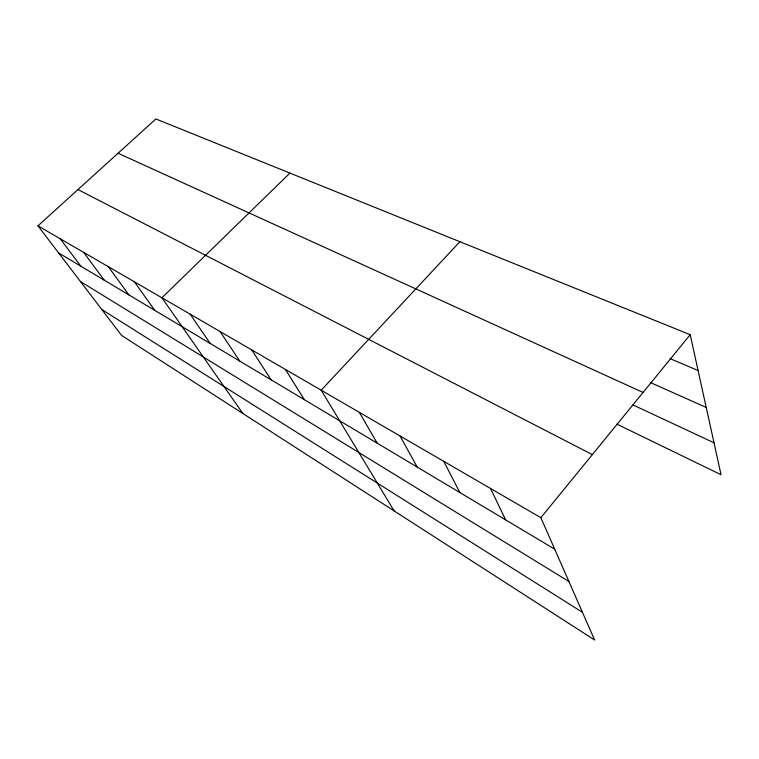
<?xml version="1.0" encoding="UTF-8"?>
<svg xmlns="http://www.w3.org/2000/svg" width="759" height="759" viewBox="0 0 759 759"><rect width="100%" height="100%" fill="white"/><g stroke="black" fill="none" stroke-linecap="round" stroke-linejoin="round"><path stroke-width="1.14" d="M540.873 517.695L690.197 334.7L155.88 118.964L37.95 225.84L121.554 335.393L594.639 640.036L540.873 517.695L37.95 225.84M459.897 241.713L321.19 390.211L394.139 510.921M289.938 173.09L161.923 297.784L242.889 413.522M669.922 358.552L698.09 370.525M650.387 382.517L706.231 407.46M118.062 153.242L643.072 392.45M632.911 404.898L714.01 442.791M616.934 424.167L721.05 474.726L690.197 334.7M77.978 189.57L592.352 454.613M58.642 252.956L554.725 549.193M80.473 281.561L568.937 581.536M101.839 309.549L582.466 612.323M60.217 238.762L80.89 266.248M83.651 252.368L104.277 280.204M108.347 266.694L128.888 294.9M134.39 281.807L154.808 310.384M190.177 314.179L210.196 343.457M220.072 331.522L239.816 361.151M251.76 349.918L271.162 379.87M285.403 369.443L304.387 399.708M359.339 412.346L377.185 443.18M400.088 435.989L417.184 467.07M443.711 461.301L459.907 492.582M490.513 488.464L505.646 519.887"/></g></svg>
